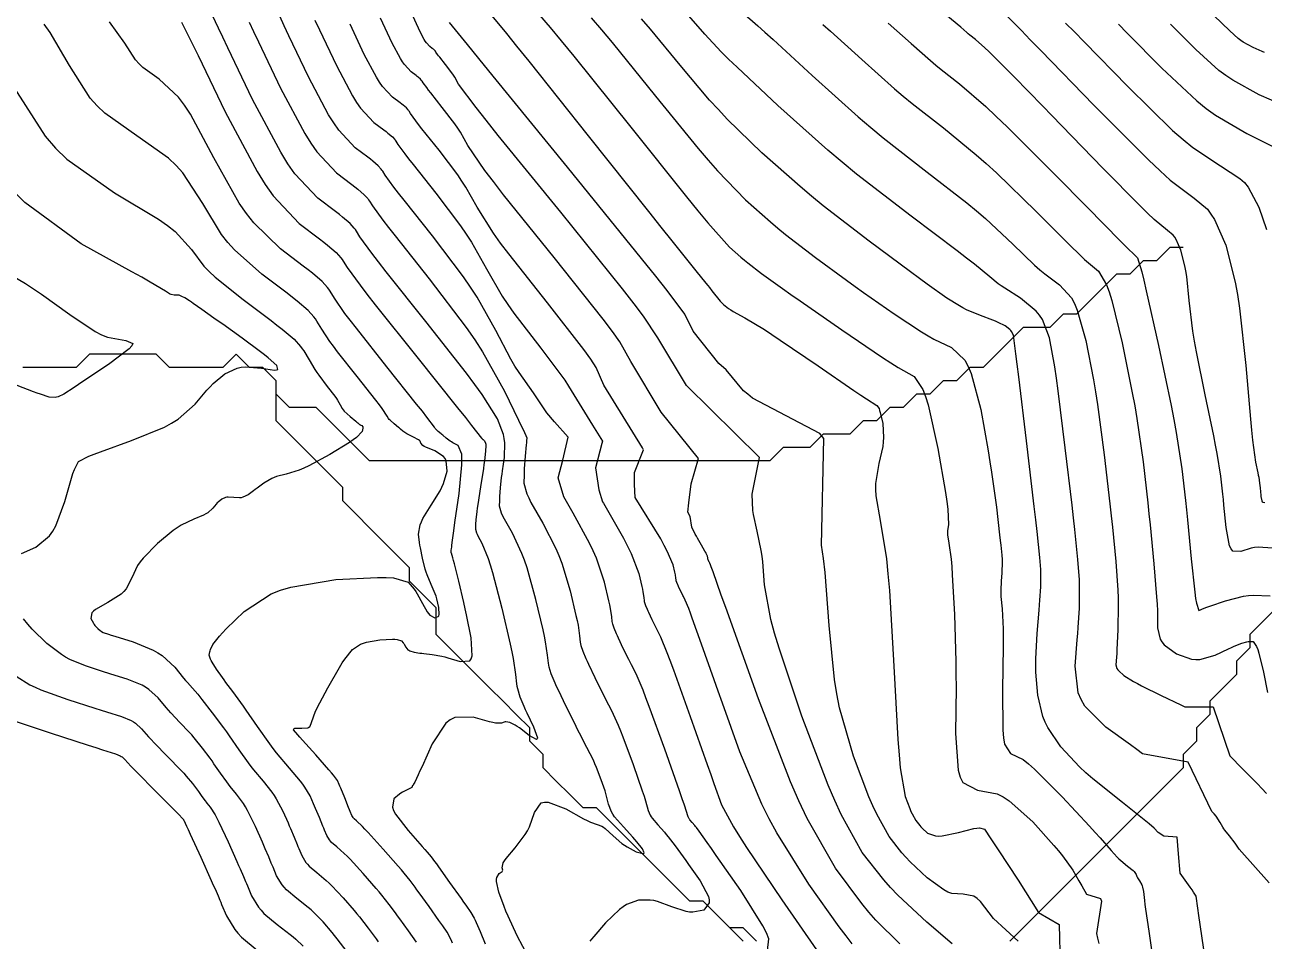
# Model space of a CAD drawing. Header units: metres. Extents: x 837475 to 838479, y 1189012 to 1191015.
# Drawn here: x 837668.2 to 837761.1, y 1190471 to 1190539.7 of the extents above; entities that cross this region are included whole.
import ezdxf

# ---------------------------------------------------------------- set-up
doc = ezdxf.new("R2010")
doc.units = ezdxf.units.M
doc.header["$LTSCALE"] = 0.3
for name, color, linetype in [('COTAS 10', 1, 'Continuous'), ('COTAS INT', 252, 'Continuous'), ('DRENAJE', 5, 'Continuous')]:
    doc.layers.add(name, color=color, linetype=linetype)

msp = doc.modelspace()

# ---------------------------------------------------------------- linework, layer by layer
at = {"layer": 'COTAS 10'}
for points, elevation in [([(837737.716, 1190470.8), (837735.813, 1190472.421), (837733.644, 1190474.454), (837733.107, 1190475.021), (837732.596, 1190475.59), (837730.98, 1190477.66), (837729.41, 1190480.489), (837728.929, 1190481.538), (837728.428, 1190482.701), (837726.45, 1190487.857), (837724.738, 1190492.958), (837724.405, 1190494.087), (837724.132, 1190495.093), (837723.657, 1190497.698), (837723.525, 1190499.412), (837723.469, 1190499.855), (837723.406, 1190500.284), (837723.107, 1190501.721), (837722.833, 1190502.968), (837722.786, 1190503.278), (837722.724, 1190504.505), (837723.268, 1190507.244), (837717.808, 1190512.628), (837715.648, 1190516.195), (837714.575, 1190517.835), (837713.874, 1190518.754), (837712.998, 1190519.876), (837708.376, 1190525.61), (837703.696, 1190531.373), (837702.783, 1190532.514), (837702.036, 1190533.457), (837700.723, 1190535.22), (837700.433, 1190535.733), (837700.332, 1190535.888), (837700.221, 1190536.049), (837699.745, 1190536.679), (837699.308, 1190537.228), (837699.221, 1190537.338), (837699.149, 1190537.431), (837699.016, 1190537.614), (837698.978, 1190537.676), (837698.967, 1190537.692), (837698.955, 1190537.707), (837698.91, 1190537.758), (837698.826, 1190537.83), (837698.79, 1190537.858), (837698.749, 1190537.89), (837698.552, 1190538.037), (837698.3, 1190538.308), (837698.224, 1190538.418), (837698.144, 1190538.544), (837697.834, 1190539.127), (837697.161, 1190540.605)], 1620), ([(837685.012, 1190539.852), (837685.339, 1190539.155), (837685.707, 1190538.378), (837687.368, 1190534.911), (837689.18, 1190531.512), (837689.643, 1190530.778), (837690.089, 1190530.133), (837691.558, 1190528.553), (837692.705, 1190527.699), (837692.947, 1190527.512), (837693.157, 1190527.346), (837693.645, 1190526.928), (837693.908, 1190526.63), (837693.976, 1190526.541), (837694.042, 1190526.448), (837694.262, 1190526.086), (837695.041, 1190525.018), (837695.458, 1190524.479), (837695.963, 1190523.835), (837698.515, 1190520.633), (837701.283, 1190516.976), (837701.923, 1190516.046), (837702.509, 1190515.151), (837704.171, 1190512.216), (837705.22, 1190510.035), (837705.42, 1190509.616), (837705.58, 1190509.277), (837705.831, 1190508.718), (837705.81, 1190508.484), (837705.798, 1190508.349), (837705.784, 1190508.184), (837705.713, 1190507.336), (837705.644, 1190506.39), (837705.632, 1190506.163), (837705.623, 1190505.951), (837705.615, 1190505.313), (837705.837, 1190504.526), (837705.974, 1190504.22), (837706.143, 1190503.875), (837707.023, 1190502.313), (837708.004, 1190500.434), (837708.237, 1190499.89), (837708.452, 1190499.335), (837709.089, 1190497.245), (837709.517, 1190495.415), (837709.601, 1190495.024), (837709.67, 1190494.683), (837709.793, 1190493.868), (837709.843, 1190493.398), (837709.866, 1190493.273), (837709.892, 1190493.152), (837710.02, 1190492.733), (837710.252, 1190492.186), (837710.345, 1190491.983), (837710.449, 1190491.757), (837710.928, 1190490.758), (837711.46, 1190489.682), (837711.597, 1190489.408), (837711.731, 1190489.145), (837712.179, 1190488.282), (837712.683, 1190487.18), (837712.851, 1190486.765), (837713.033, 1190486.303), (837713.793, 1190484.24), (837714.481, 1190482.27), (837714.617, 1190481.866), (837714.73, 1190481.525), (837714.939, 1190480.803), (837715.08, 1190480.443), (837715.15, 1190480.329), (837715.233, 1190480.209), (837715.645, 1190479.724), (837716.147, 1190479.165), (837716.288, 1190478.998), (837716.429, 1190478.826), (837716.943, 1190478.16), (837717.547, 1190477.329), (837717.744, 1190477.052), (837717.954, 1190476.756), (837718.821, 1190475.519), (837719.443, 1190474.353), (837719.498, 1190474.101), (837719.503, 1190473.881), (837719.098, 1190473.34), (837718.285, 1190473.171), (837718.032, 1190473.184), (837717.767, 1190473.222), (837716.71, 1190473.578), (837715.635, 1190473.976), (837715.358, 1190474.04), (837715.09, 1190474.086), (837714.199, 1190474.086), (837713.314, 1190473.745), (837713.05, 1190473.575), (837712.777, 1190473.372), (837711.726, 1190472.367), (837710.85, 1190471.366), (837710.688, 1190471.166), (837710.562, 1190470.999)], 1610), ([(837756.824, 1190468.688), (837756.311, 1190472.251), (837756.213, 1190472.934), (837756.134, 1190473.486), (837756.006, 1190474.385), (837755.821, 1190474.673), (837755.705, 1190474.839), (837755.562, 1190475.043), (837754.812, 1190476.095), (837754.691, 1190477.556), (837754.578, 1190478.798), (837753.582, 1190478.867), (837753.171, 1190479.154), (837752.868, 1190479.459), (837752.489, 1190479.805), (837750.495, 1190481.394), (837748.274, 1190483.161), (837747.751, 1190483.619), (837747.268, 1190484.063), (837745.858, 1190485.555), (837744.894, 1190487.006), (837744.693, 1190487.424), (837744.52, 1190487.849), (837744.132, 1190489.443), (837744.002, 1190491.15), (837743.992, 1190491.646), (837743.994, 1190492.152), (837744.094, 1190494.063), (837744.241, 1190495.802), (837744.272, 1190496.2), (837744.299, 1190496.561), (837744.364, 1190497.56), (837744.377, 1190498.36), (837744.371, 1190498.595), (837744.362, 1190498.837), (837744.298, 1190499.76), (837744.089, 1190501.685), (837743.989, 1190502.558), (837743.87, 1190503.579), (837743.287, 1190508.496), (837742.708, 1190513.284), (837742.592, 1190514.224), (837742.495, 1190514.996), (837742.304, 1190516.392), (837742.17, 1190516.684), (837742.109, 1190516.761), (837742.038, 1190516.836), (837741.696, 1190517.093), (837741.161, 1190517.364), (837740.969, 1190517.448), (837740.757, 1190517.535), (837739.832, 1190517.886), (837738.805, 1190518.313), (837738.53, 1190518.45), (837738.258, 1190518.594), (837737.307, 1190519.183), (837735.853, 1190520.225), (837735.264, 1190520.655), (837734.594, 1190521.147), (837731.5, 1190523.438), (837728.06, 1190526.092), (837727.172, 1190526.814), (837726.312, 1190527.529), (837723.438, 1190530.066), (837720.862, 1190532.592), (837720.19, 1190533.301), (837719.536, 1190534.015), (837717.322, 1190536.628), (837715.093, 1190539.332), (837714.429, 1190540.102)], 1630), ([(837761.744, 1190500.453), (837760.654, 1190500.513), (837760.387, 1190500.492), (837760.134, 1190500.455), (837759.346, 1190500.186), (837758.758, 1190500.234), (837758.631, 1190500.396), (837758.52, 1190500.623), (837758.253, 1190501.984), (837758.091, 1190503.661), (837758.047, 1190504.089), (837758.004, 1190504.5), (837757.852, 1190505.851), (837757.581, 1190507.544), (837757.463, 1190508.17), (837757.326, 1190508.864), (837756.677, 1190511.942), (837756.027, 1190515.167), (837755.889, 1190515.955), (837755.769, 1190516.697), (837755.491, 1190518.996), (837755.299, 1190520.792), (837755.233, 1190521.216), (837755.162, 1190521.609), (837754.861, 1190522.766), (837754.505, 1190523.57), (837754.399, 1190523.741), (837754.29, 1190523.889), (837753.868, 1190524.236), (837752.855, 1190525.076), (837752.372, 1190525.536), (837751.801, 1190526.093), (837749.011, 1190528.925), (837745.946, 1190532.084), (837745.202, 1190532.849), (837744.503, 1190533.565), (837742.359, 1190535.754), (837740.792, 1190537.323), (837740.457, 1190537.649), (837740.165, 1190537.928), (837739.469, 1190538.544), (837739.047, 1190538.874), (837738.928, 1190538.973), (837738.808, 1190539.074), (837738.366, 1190539.469), (837737.234, 1190540.395)], 1640), ([(837761.129, 1190537.58), (837760.962, 1190537.649), (837760.271, 1190537.951), (837759.542, 1190538.35), (837759.351, 1190538.48), (837759.163, 1190538.619), (837758.524, 1190539.194), (837757.325, 1190540.355)], 1650), ([(837667.412, 1190534.925), (837669.726, 1190531.301), (837670.509, 1190530.421), (837671.355, 1190529.596), (837674.925, 1190527.062), (837678.228, 1190525.085), (837678.905, 1190524.611), (837679.479, 1190524.168), (837680.696, 1190522.833), (837681.62, 1190521.569), (837682.01, 1190521.171), (837682.459, 1190520.753), (837684.564, 1190519.069), (837686.66, 1190517.507), (837687.104, 1190517.165), (837687.488, 1190516.863), (837688.38, 1190516.098), (837688.86, 1190515.553), (837688.985, 1190515.389), (837689.105, 1190515.22), (837689.509, 1190514.559), (837689.949, 1190513.829), (837690.093, 1190513.615), (837690.245, 1190513.397), (837690.875, 1190512.568), (837691.442, 1190511.831), (837691.556, 1190511.67), (837691.65, 1190511.528), (837691.832, 1190511.173), (837691.982, 1190510.9), (837692.057, 1190510.811), (837692.145, 1190510.715), (837692.583, 1190510.317), (837693.015, 1190509.959), (837693.101, 1190509.889), (837693.171, 1190509.83), (837693.299, 1190509.723), (837693.344, 1190509.692), (837693.361, 1190509.683), (837693.38, 1190509.673), (837693.467, 1190509.632), (837693.53, 1190509.538), (837693.534, 1190509.494), (837693.533, 1190509.442), (837693.481, 1190509.192), (837693.058, 1190508.745), (837692.823, 1190508.57), (837692.537, 1190508.372), (837691.077, 1190507.472), (837689.484, 1190506.606), (837689.114, 1190506.431), (837688.774, 1190506.283), (837687.803, 1190505.982), (837687.076, 1190505.807), (837686.89, 1190505.739), (837686.711, 1190505.663), (837686.121, 1190505.314), (837685.607, 1190504.937), (837685.476, 1190504.841), (837685.349, 1190504.75), (837684.934, 1190504.454), (837684.536, 1190504.256), (837684.421, 1190504.227), (837684.303, 1190504.209), (837683.863, 1190504.235), (837683.448, 1190504.277), (837683.347, 1190504.269), (837683.252, 1190504.252), (837682.957, 1190504.121), (837682.7, 1190503.903), (837682.628, 1190503.832), (837682.555, 1190503.756), (837682.291, 1190503.441), (837681.908, 1190503.105), (837681.762, 1190503.015), (837681.598, 1190502.927), (837680.858, 1190502.621), (837679.921, 1190502.16), (837679.633, 1190501.974), (837679.332, 1190501.763), (837678.141, 1190500.789), (837677.073, 1190499.701), (837676.849, 1190499.418), (837676.657, 1190499.143), (837676.224, 1190498.213), (837675.808, 1190497.397), (837675.627, 1190497.193), (837675.418, 1190496.999), (837674.421, 1190496.381), (837673.506, 1190495.857), (837673.347, 1190495.724), (837673.229, 1190495.595), (837673.145, 1190495.171), (837673.338, 1190494.817), (837673.394, 1190494.733), (837673.452, 1190494.654), (837673.673, 1190494.419), (837673.874, 1190494.255), (837673.919, 1190494.222), (837673.959, 1190494.193), (837674.068, 1190494.134), (837674.461, 1190494.01), (837674.681, 1190493.94), (837674.95, 1190493.856), (837676.322, 1190493.423), (837677.826, 1190492.81), (837678.178, 1190492.611), (837678.501, 1190492.4), (837679.438, 1190491.534), (837680.1, 1190490.716), (837680.25, 1190490.535), (837680.386, 1190490.375), (837680.76, 1190489.962), (837681.159, 1190489.508), (837681.311, 1190489.321), (837681.482, 1190489.108), (837682.249, 1190488.121), (837683.095, 1190486.989), (837683.315, 1190486.685), (837683.529, 1190486.385), (837684.253, 1190485.337), (837684.946, 1190484.357), (837685.141, 1190484.1), (837685.337, 1190483.85), (837686.057, 1190482.998), (837686.728, 1190482.159), (837686.893, 1190481.917), (837687.049, 1190481.67), (837687.538, 1190480.744), (837687.93, 1190479.865), (837688.024, 1190479.648), (837688.113, 1190479.443), (837688.383, 1190478.798), (837688.611, 1190478.239), (837688.673, 1190478.088), (837688.735, 1190477.94), (837688.957, 1190477.417), (837689.263, 1190476.91), (837689.379, 1190476.772), (837689.508, 1190476.634), (837690.087, 1190476.144), (837690.795, 1190475.56), (837691.006, 1190475.363), (837691.224, 1190475.152), (837692.062, 1190474.262), (837692.887, 1190473.312), (837693.095, 1190473.061), (837693.294, 1190472.817), (837693.943, 1190471.98), (837694.529, 1190471.184), (837694.689, 1190470.964)], 1600)]:
    msp.add_lwpolyline(points, dxfattribs=dict(at, elevation=elevation))
at = {"layer": 'COTAS INT'}
for points, elevation in [([(837705.503, 1190541.874), (837707.585, 1190539.464), (837708.412, 1190538.463), (837709.347, 1190537.317), (837713.629, 1190531.977), (837717.799, 1190526.778), (837718.664, 1190525.721), (837719.403, 1190524.832), (837721.025, 1190523.002), (837721.883, 1190522.246), (837722.139, 1190522.032), (837722.404, 1190521.817), (837723.43, 1190521.025), (837725.009, 1190519.888), (837725.623, 1190519.456), (837726.314, 1190518.971), (837729.445, 1190516.797), (837732.487, 1190514.736), (837733.122, 1190514.323), (837733.665, 1190513.979), (837734.878, 1190513.309), (837735.528, 1190512.346), (837735.718, 1190511.818), (837735.912, 1190511.176), (837736.646, 1190507.915), (837737.23, 1190504.608), (837737.33, 1190503.939), (837737.402, 1190503.375), (837737.438, 1190502.229), (837737.358, 1190501.739), (837737.358, 1190501.59), (837737.366, 1190501.435), (837737.475, 1190500.826), (837737.641, 1190499.613), (837737.686, 1190499.077), (837737.73, 1190498.455), (837737.887, 1190495.483), (837737.992, 1190491.963), (837738.004, 1190490.994), (837738.009, 1190490.029), (837737.967, 1190486.562), (837738.165, 1190483.813), (837738.321, 1190483.299), (837738.522, 1190482.893), (837739.614, 1190482.321), (837741.088, 1190482.034), (837741.53, 1190481.808), (837741.986, 1190481.518), (837743.756, 1190479.943), (837745.35, 1190478.177), (837745.696, 1190477.768), (837746, 1190477.393), (837746.755, 1190476.324), (837747.209, 1190475.534), (837747.433, 1190475.143), (837747.79, 1190474.523), (837748.844, 1190474.196), (837748.901, 1190473.991), (837748.543, 1190471.59), (837748.623, 1190471.223), (837748.715, 1190470.826)], 1626), ([(837705.956, 1190469.813), (837705.107, 1190471.397), (837704.426, 1190472.891), (837704.271, 1190473.258), (837704.13, 1190473.605), (837703.745, 1190474.687), (837703.571, 1190475.477), (837703.564, 1190475.64), (837703.575, 1190475.779), (837703.762, 1190476.076), (837703.981, 1190476.228), (837704.013, 1190476.274), (837704.031, 1190476.322), (837703.992, 1190476.512), (837704.065, 1190476.863), (837704.154, 1190477.014), (837704.274, 1190477.187), (837704.954, 1190478.003), (837705.709, 1190478.998), (837705.875, 1190479.283), (837706.022, 1190479.573), (837706.398, 1190480.654), (837706.914, 1190481.369), (837707.149, 1190481.427), (837707.424, 1190481.424), (837708.751, 1190480.911), (837710.081, 1190480.179), (837710.357, 1190480.039), (837710.594, 1190479.927), (837711.118, 1190479.747), (837711.46, 1190479.616), (837711.582, 1190479.535), (837711.716, 1190479.434), (837712.299, 1190478.907), (837712.967, 1190478.325), (837713.154, 1190478.189), (837713.343, 1190478.065), (837714.036, 1190477.708), (837714.535, 1190477.568), (837714.601, 1190477.58), (837714.637, 1190477.614), (837714.506, 1190477.92), (837714.083, 1190478.446), (837713.934, 1190478.618), (837713.771, 1190478.801), (837713.068, 1190479.561), (837712.413, 1190480.332), (837712.28, 1190480.524), (837712.169, 1190480.705), (837711.944, 1190481.278), (837711.81, 1190481.867), (837711.757, 1190482.058), (837711.696, 1190482.262), (837711.417, 1190483.099), (837711.053, 1190484.028), (837710.939, 1190484.29), (837710.819, 1190484.554), (837710.336, 1190485.522), (837709.783, 1190486.588), (837709.618, 1190486.913), (837709.448, 1190487.251), (837708.791, 1190488.581), (837708.2, 1190489.816), (837708.07, 1190490.094), (837707.956, 1190490.345), (837707.669, 1190491.021), (837707.511, 1190491.538), (837707.478, 1190491.689), (837707.45, 1190491.843), (837707.388, 1190492.424), (837707.236, 1190493.43), (837707.151, 1190493.852), (837707.048, 1190494.335), (837706.519, 1190496.596), (837705.852, 1190498.98), (837705.661, 1190499.54), (837705.467, 1190500.057), (837704.747, 1190501.563), (837704.152, 1190502.619), (837704.037, 1190502.852), (837703.945, 1190503.059), (837703.795, 1190503.591), (837703.8, 1190504.022), (837703.807, 1190504.165), (837703.815, 1190504.318), (837703.861, 1190504.958), (837703.942, 1190505.738), (837703.972, 1190505.98), (837704.006, 1190506.233), (837704.155, 1190507.241), (837704.182, 1190508.341), (837704.138, 1190508.653), (837704.072, 1190508.967), (837703.647, 1190510.128), (837702.475, 1190511.965), (837701.938, 1190512.705), (837701.309, 1190513.547), (837698.269, 1190517.424), (837695.294, 1190521.157), (837694.705, 1190521.907), (837694.219, 1190522.535), (837693.312, 1190523.781), (837693.054, 1190524.202), (837692.978, 1190524.31), (837692.898, 1190524.415), (837692.592, 1190524.762), (837692.023, 1190525.25), (837691.778, 1190525.442), (837691.496, 1190525.66), (837690.159, 1190526.656), (837688.446, 1190528.498), (837687.927, 1190529.249), (837687.387, 1190530.105), (837685.275, 1190534.068), (837683.416, 1190537.933), (837683.036, 1190538.727), (837682.715, 1190539.401), (837682.045, 1190540.838)], 1608), ([(837702.702, 1190540.92), (837704.299, 1190539.014), (837705.067, 1190538.066), (837705.976, 1190536.937), (837710.437, 1190531.345), (837714.949, 1190525.67), (837715.89, 1190524.488), (837716.699, 1190523.476), (837718.506, 1190521.227), (837719.259, 1190520.301), (837719.402, 1190520.122), (837719.517, 1190519.977), (837719.696, 1190519.735), (837720.322, 1190518.946), (837720.371, 1190518.903), (837720.576, 1190518.7), (837720.959, 1190518.401), (837721.121, 1190518.298), (837721.306, 1190518.185), (837722.175, 1190517.701), (837723.643, 1190516.819), (837724.206, 1190516.455), (837724.837, 1190516.039), (837727.681, 1190514.107), (837730.354, 1190512.27), (837730.878, 1190511.915), (837731.307, 1190511.626), (837732.075, 1190511.137), (837732.236, 1190510.898), (837732.283, 1190510.767), (837732.331, 1190510.608), (837732.514, 1190509.798), (837732.582, 1190508.731), (837732.558, 1190508.409), (837732.516, 1190508.076), (837732.21, 1190506.778), (837731.967, 1190505.289), (837731.965, 1190504.836), (837731.992, 1190504.364), (837732.322, 1190502.513), (837732.792, 1190499.642), (837732.906, 1190498.528), (837733.013, 1190497.276), (837733.343, 1190491.601), (837733.645, 1190486.105), (837733.735, 1190484.965), (837733.828, 1190483.991), (837734.187, 1190481.855), (837734.541, 1190480.934), (837734.63, 1190480.726), (837734.716, 1190480.539), (837734.996, 1190480.034), (837735.285, 1190479.664), (837735.376, 1190479.562), (837735.472, 1190479.461), (837735.86, 1190479.098), (837736.471, 1190478.888), (837736.708, 1190478.883), (837736.975, 1190478.901), (837738.182, 1190479.159), (837739.335, 1190479.446), (837739.566, 1190479.481), (837739.76, 1190479.498), (837740.145, 1190479.402), (837740.615, 1190478.682), (837740.862, 1190478.305), (837741.161, 1190477.852), (837742.662, 1190475.575), (837744.189, 1190473.145), (837745.738, 1190472.265), (837745.824, 1190469.215)], 1624), ([(837721.976, 1190540.598), (837723.154, 1190539.585), (837723.68, 1190539.112), (837724.293, 1190538.556), (837727.229, 1190535.85), (837730.682, 1190532.764), (837731.62, 1190531.967), (837732.551, 1190531.195), (837735.85, 1190528.616), (837738.813, 1190526.319), (837739.531, 1190525.725), (837740.206, 1190525.149), (837742.275, 1190523.221), (837743.896, 1190521.654), (837744.287, 1190521.306), (837744.654, 1190520.994), (837745.773, 1190520.18), (837746.658, 1190519.192), (837746.877, 1190518.772), (837747.086, 1190518.289), (837747.747, 1190516.014), (837748.314, 1190513.062), (837748.464, 1190512.153), (837748.61, 1190511.203), (837749.113, 1190507.438), (837749.541, 1190503.762), (837749.64, 1190502.868), (837749.731, 1190502.028), (837749.992, 1190499.441), (837750.141, 1190497.297), (837750.161, 1190496.735), (837750.173, 1190496.188), (837750.143, 1190494.327), (837750.068, 1190492.851), (837750.052, 1190492.545), (837750.037, 1190492.284), (837750, 1190491.714), (837750.075, 1190491.421), (837750.132, 1190491.335), (837750.203, 1190491.247), (837750.589, 1190490.91), (837751.315, 1190490.467), (837751.601, 1190490.311), (837751.923, 1190490.141), (837753.397, 1190489.409), (837754.852, 1190488.702), (837755.164, 1190488.549), (837757.274, 1190488.554), (837758.539, 1190484.901), (837759.491, 1190483.919), (837760.606, 1190482.798), (837760.938, 1190482.439), (837761.28, 1190482.059)], 1634), ([(837741.613, 1190540.523), (837742.914, 1190539.218), (837743.578, 1190538.54), (837744.373, 1190537.724), (837748.341, 1190533.635), (837752.43, 1190529.533), (837753.3, 1190528.709), (837754.058, 1190528.021), (837755.852, 1190526.66), (837756.858, 1190525.831), (837757.119, 1190525.478), (837757.373, 1190525.07), (837758.224, 1190523.149), (837758.943, 1190520.386), (837759.112, 1190519.447), (837759.269, 1190518.433), (837759.73, 1190514.143), (837760.072, 1190510.121), (837760.154, 1190509.276), (837760.231, 1190508.548), (837760.464, 1190506.885), (837760.63, 1190506.095), (837760.665, 1190505.917), (837760.696, 1190505.757), (837760.765, 1190505.322), (837760.804, 1190504.976), (837760.815, 1190504.87), (837760.826, 1190504.761), (837760.868, 1190504.33), (837760.936, 1190503.981), (837760.965, 1190503.923), (837760.997, 1190503.881), (837761.148, 1190503.869)], 1642), ([(837697.561, 1190470.928), (837696.957, 1190471.776), (837696.304, 1190472.685), (837696.143, 1190472.907), (837695.992, 1190473.117), (837695.518, 1190473.763), (837694.964, 1190474.461), (837694.763, 1190474.701), (837694.54, 1190474.963), (837693.562, 1190476.079), (837692.579, 1190477.148), (837692.353, 1190477.379), (837692.148, 1190477.582), (837691.578, 1190478.084), (837691.197, 1190478.407), (837691.112, 1190478.497), (837691.036, 1190478.588), (837690.834, 1190478.921), (837690.662, 1190479.332), (837690.604, 1190479.472), (837690.542, 1190479.624), (837690.28, 1190480.266), (837689.998, 1190480.952), (837689.922, 1190481.13), (837689.848, 1190481.304), (837689.589, 1190481.892), (837689.197, 1190482.551), (837689.04, 1190482.769), (837688.86, 1190483.003), (837688.033, 1190483.976), (837687.078, 1190485.106), (837686.818, 1190485.438), (837686.559, 1190485.779), (837685.64, 1190487.078), (837684.805, 1190488.306), (837684.6, 1190488.601), (837684.405, 1190488.876), (837683.795, 1190489.707), (837683.281, 1190490.392), (837683.146, 1190490.575), (837683.016, 1190490.755), (837682.575, 1190491.38), (837682.237, 1190491.909), (837682.172, 1190492.028), (837682.12, 1190492.136), (837682.032, 1190492.427), (837682.07, 1190492.68), (837682.096, 1190492.764), (837682.13, 1190492.853), (837682.307, 1190493.224), (837682.799, 1190493.854), (837683.031, 1190494.107), (837683.304, 1190494.394), (837684.634, 1190495.712), (837686.662, 1190497.014), (837687.375, 1190497.29), (837688.154, 1190497.529), (837691.513, 1190498.089), (837694.649, 1190498.256), (837695.287, 1190498.247), (837695.826, 1190498.215), (837696.939, 1190497.899), (837697.383, 1190497.369), (837697.5, 1190497.201), (837697.614, 1190497.024), (837698.002, 1190496.308), (837698.369, 1190495.672), (837698.469, 1190495.545), (837698.569, 1190495.44), (837698.926, 1190495.238), (837699.19, 1190495.317), (837699.232, 1190495.388), (837699.259, 1190495.481), (837699.245, 1190495.993), (837699.093, 1190496.655), (837699.034, 1190496.842), (837698.967, 1190497.03), (837698.665, 1190497.72), (837698.35, 1190498.448), (837698.275, 1190498.659), (837698.205, 1190498.875), (837698, 1190499.689), (837697.853, 1190500.48), (837697.822, 1190500.681), (837697.793, 1190500.874), (837697.723, 1190501.508), (837697.841, 1190502.195), (837697.932, 1190502.422), (837698.047, 1190502.665), (837698.674, 1190503.677), (837699.336, 1190504.747), (837699.473, 1190505.027), (837699.59, 1190505.3), (837699.849, 1190506.226), (837699.786, 1190506.992), (837699.7, 1190507.164), (837699.585, 1190507.319), (837698.926, 1190507.735), (837698.25, 1190508.007), (837698.125, 1190508.072), (837698.027, 1190508.132), (837697.896, 1190508.312), (837697.838, 1190508.474), (837697.785, 1190508.522), (837697.717, 1190508.573), (837697.341, 1190508.771), (837696.927, 1190508.966), (837696.836, 1190509.014), (837696.754, 1190509.06), (837696.542, 1190509.205), (837696.352, 1190509.369), (837696.285, 1190509.426), (837696.21, 1190509.488), (837695.887, 1190509.757), (837695.585, 1190510.031), (837695.524, 1190510.097), (837695.473, 1190510.159), (837695.369, 1190510.347), (837694.998, 1190510.898), (837694.779, 1190511.188), (837694.508, 1190511.539), (837693.109, 1190513.303), (837691.65, 1190515.159), (837691.342, 1190515.568), (837691.076, 1190515.932), (837690.46, 1190516.864), (837690.092, 1190517.465), (837689.983, 1190517.62), (837689.87, 1190517.769), (837689.433, 1190518.264), (837688.622, 1190518.96), (837688.273, 1190519.235), (837687.869, 1190519.545), (837685.962, 1190520.966), (837683.91, 1190522.785), (837683.414, 1190523.347), (837682.95, 1190523.934), (837681.539, 1190526.267), (837680.048, 1190528.562), (837679.534, 1190529.126), (837678.976, 1190529.659), (837676.597, 1190531.325), (837674.203, 1190533.024), (837673.636, 1190533.577), (837673.111, 1190534.167), (837671.56, 1190536.597), (837670.112, 1190539.083), (837669.652, 1190539.708)], 1602), ([(837700.261, 1190470.858), (837700.15, 1190471.11), (837699.86, 1190471.675), (837699.528, 1190472.148), (837699.39, 1190472.342), (837699.233, 1190472.564), (837698.5, 1190473.592), (837697.76, 1190474.625), (837697.598, 1190474.85), (837697.455, 1190475.049), (837697.093, 1190475.547), (837696.635, 1190476.105), (837696.431, 1190476.342), (837696.194, 1190476.614), (837695.061, 1190477.896), (837693.934, 1190479.143), (837693.701, 1190479.395), (837693.502, 1190479.605), (837693.068, 1190480.025), (837692.886, 1190480.179), (837692.845, 1190480.223), (837692.809, 1190480.266), (837692.712, 1190480.426), (837692.588, 1190480.725), (837692.535, 1190480.856), (837692.473, 1190481.008), (837692.178, 1190481.735), (837691.883, 1190482.46), (837691.82, 1190482.613), (837691.766, 1190482.744), (837691.64, 1190483.041), (837691.346, 1190483.431), (837691.186, 1190483.621), (837690.993, 1190483.846), (837690.01, 1190484.954), (837689.023, 1190486.058), (837688.826, 1190486.281), (837688.663, 1190486.468), (837688.353, 1190486.841), (837688.39, 1190486.944), (837688.446, 1190486.961), (837688.522, 1190486.972), (837688.961, 1190486.967), (837689.416, 1190486.995), (837689.502, 1190487.027), (837689.57, 1190487.068), (837689.673, 1190487.304), (837689.857, 1190487.899), (837689.976, 1190488.167), (837690.124, 1190488.48), (837690.908, 1190489.983), (837691.787, 1190491.517), (837691.996, 1190491.849), (837692.19, 1190492.141), (837692.765, 1190492.862), (837693.369, 1190493.25), (837693.582, 1190493.332), (837693.814, 1190493.403), (837694.816, 1190493.57), (837695.751, 1190493.62), (837695.942, 1190493.618), (837696.102, 1190493.608), (837696.434, 1190493.514), (837696.567, 1190493.356), (837696.602, 1190493.306), (837696.636, 1190493.253), (837696.751, 1190493.039), (837696.915, 1190492.84), (837696.979, 1190492.796), (837697.051, 1190492.758), (837697.379, 1190492.659), (837697.818, 1190492.592), (837697.959, 1190492.573), (837698.11, 1190492.554), (837698.725, 1190492.484), (837699.458, 1190492.358), (837699.683, 1190492.304), (837699.916, 1190492.242), (837700.836, 1190491.945), (837701.557, 1190492.005), (837701.666, 1190492.167), (837701.734, 1190492.392), (837701.652, 1190493.73), (837701.302, 1190495.446), (837701.202, 1190495.91), (837701.101, 1190496.368), (837700.724, 1190497.982), (837700.408, 1190499.263), (837700.345, 1190499.511), (837700.293, 1190499.714), (837700.194, 1190500.064), (837700.169, 1190500.107), (837700.161, 1190500.125), (837700.155, 1190500.146), (837700.155, 1190500.17), (837700.156, 1190500.176), (837700.157, 1190500.202), (837700.163, 1190500.249), (837700.166, 1190500.269), (837700.169, 1190500.291), (837700.185, 1190500.396), (837700.205, 1190500.543), (837700.211, 1190500.592), (837700.216, 1190500.645), (837700.237, 1190500.867), (837700.328, 1190501.581), (837700.378, 1190501.944), (837700.439, 1190502.378), (837700.749, 1190504.543), (837700.969, 1190506.697), (837700.973, 1190507.124), (837700.953, 1190507.478), (837700.677, 1190508.147), (837700.276, 1190508.346), (837700.176, 1190508.404), (837700.082, 1190508.463), (837699.785, 1190508.687), (837699.534, 1190508.907), (837699.469, 1190508.963), (837699.405, 1190509.017), (837699.192, 1190509.196), (837699.026, 1190509.348), (837698.992, 1190509.384), (837698.964, 1190509.418), (837698.907, 1190509.522), (837698.347, 1190510.268), (837698.002, 1190510.707), (837697.574, 1190511.247), (837695.343, 1190514.037), (837693.055, 1190516.922), (837692.592, 1190517.521), (837692.202, 1190518.035), (837691.41, 1190519.17), (837691.08, 1190519.711), (837690.981, 1190519.85), (837690.879, 1190519.984), (837690.486, 1190520.43), (837689.756, 1190521.056), (837689.441, 1190521.304), (837689.078, 1190521.584), (837687.361, 1190522.863), (837685.36, 1190524.817), (837684.818, 1190525.523), (837684.28, 1190526.3), (837682.382, 1190529.701), (837680.616, 1190532.956), (837680.163, 1190533.641), (837679.725, 1190534.232), (837678.269, 1190535.588), (837677.052, 1190536.452), (837676.763, 1190536.734), (837676.496, 1190537.033), (837675.707, 1190538.269), (837674.557, 1190539.873)], 1604), ([(837679.941, 1190539.851), (837680.473, 1190538.806), (837680.792, 1190538.156), (837681.185, 1190537.349), (837683.225, 1190533.134), (837685.611, 1190528.665), (837686.221, 1190527.699), (837686.811, 1190526.849), (837688.76, 1190524.759), (837690.287, 1190523.622), (837690.61, 1190523.373), (837690.89, 1190523.153), (837691.539, 1190522.596), (837691.889, 1190522.2), (837691.979, 1190522.08), (837692.067, 1190521.956), (837692.361, 1190521.475), (837693.329, 1190520.138), (837693.841, 1190519.475), (837694.46, 1190518.684), (837697.576, 1190514.771), (837700.64, 1190510.955), (837701.225, 1190510.225), (837701.695, 1190509.637), (837702.444, 1190508.696), (837702.455, 1190508.677), (837702.46, 1190508.671), (837702.466, 1190508.664), (837702.496, 1190508.636), (837702.546, 1190508.594), (837702.563, 1190508.579), (837702.583, 1190508.562), (837702.67, 1190508.486), (837702.741, 1190508.314), (837702.751, 1190508.236), (837702.756, 1190508.146), (837702.74, 1190507.711), (837702.656, 1190506.987), (837702.618, 1190506.714), (837702.575, 1190506.41), (837702.366, 1190505.049), (837702.16, 1190503.718), (837702.118, 1190503.432), (837702.082, 1190503.183), (837702.009, 1190502.58), (837701.985, 1190502.247), (837701.981, 1190502.167), (837701.978, 1190502.093), (837701.975, 1190501.869), (837702.053, 1190501.592), (837702.101, 1190501.484), (837702.16, 1190501.363), (837702.47, 1190500.814), (837702.93, 1190499.68), (837703.085, 1190499.19), (837703.251, 1190498.625), (837703.949, 1190495.948), (837704.578, 1190493.255), (837704.701, 1190492.679), (837704.803, 1190492.178), (837704.984, 1190490.98), (837705.057, 1190490.287), (837705.091, 1190490.104), (837705.13, 1190489.925), (837705.318, 1190489.309), (837705.611, 1190488.604), (837705.716, 1190488.369), (837705.831, 1190488.117), (837706.334, 1190487.06), (837706.631, 1190486.25), (837706.616, 1190486.154), (837706.56, 1190486.112), (837706.006, 1190486.422), (837705.279, 1190486.978), (837705.114, 1190487.091), (837704.965, 1190487.187), (837704.554, 1190487.384), (837704.27, 1190487.428), (837704.2, 1190487.427), (837704.135, 1190487.419), (837703.929, 1190487.343), (837703.494, 1190487.342), (837703.282, 1190487.382), (837703.032, 1190487.44), (837701.802, 1190487.793), (837700.427, 1190487.768), (837700.086, 1190487.587), (837699.761, 1190487.331), (837698.733, 1190485.778), (837697.976, 1190484.097), (837697.823, 1190483.759), (837697.694, 1190483.478), (837697.431, 1190482.924), (837697.347, 1190482.768), (837697.331, 1190482.737), (837697.319, 1190482.711), (837697.299, 1190482.662), (837697.293, 1190482.651), (837697.289, 1190482.649), (837697.284, 1190482.648), (837697.259, 1190482.646), (837697.238, 1190482.638), (837697.236, 1190482.631), (837697.235, 1190482.624), (837697.248, 1190482.581), (837697.203, 1190482.513), (837697.165, 1190482.489), (837697.118, 1190482.463), (837696.856, 1190482.352), (837696.503, 1190482.17), (837696.397, 1190482.099), (837696.288, 1190482.02), (837695.864, 1190481.661), (837695.758, 1190481.044), (837695.849, 1190480.802), (837695.991, 1190480.529), (837696.94, 1190479.287), (837697.988, 1190478.108), (837698.194, 1190477.875), (837698.363, 1190477.684), (837698.667, 1190477.33), (837698.918, 1190476.982), (837699.053, 1190476.793), (837699.216, 1190476.565), (837700.044, 1190475.407), (837700.905, 1190474.199), (837701.09, 1190473.939), (837701.251, 1190473.711), (837701.642, 1190473.154), (837701.893, 1190472.724), (837701.966, 1190472.576), (837702.041, 1190472.415), (837702.328, 1190471.727), (837702.707, 1190470.814)], 1606), ([(837723.878, 1190470.316), (837723.97, 1190471.187), (837723.796, 1190471.629), (837723.535, 1190472.158), (837721.87, 1190474.793), (837720.035, 1190477.425), (837719.667, 1190477.952), (837719.359, 1190478.392), (837718.752, 1190479.249), (837718.542, 1190479.521), (837718.484, 1190479.591), (837718.427, 1190479.659), (837718.222, 1190479.887), (837718.054, 1190480.085), (837718.02, 1190480.134), (837717.991, 1190480.181), (837717.934, 1190480.328), (837717.649, 1190481.182), (837717.478, 1190481.675), (837717.267, 1190482.278), (837716.169, 1190485.381), (837715.012, 1190488.578), (837714.764, 1190489.24), (837714.546, 1190489.805), (837714.021, 1190491.043), (837713.679, 1190491.702), (837713.577, 1190491.903), (837713.472, 1190492.112), (837713.065, 1190492.935), (837712.699, 1190493.699), (837712.619, 1190493.871), (837712.549, 1190494.026), (837712.371, 1190494.445), (837712.273, 1190494.765), (837712.253, 1190494.858), (837712.236, 1190494.953), (837712.197, 1190495.313), (837712.103, 1190495.935), (837712.051, 1190496.196), (837711.987, 1190496.495), (837711.659, 1190497.894), (837711.053, 1190499.69), (837710.813, 1190500.239), (837710.541, 1190500.811), (837709.3, 1190503.063), (837708.607, 1190504.292), (837708.19, 1190505.724), (837708.533, 1190507.04), (837708.933, 1190508.756), (837707.904, 1190509.9), (837707.332, 1190510.586), (837706.342, 1190512.086), (837705.253, 1190513.598), (837704.944, 1190514.094), (837704.634, 1190514.618), (837703.516, 1190516.746), (837702.107, 1190519.241), (837701.614, 1190519.996), (837701.076, 1190520.78), (837698.761, 1190523.842), (837696.632, 1190526.514), (837696.211, 1190527.051), (837695.862, 1190527.5), (837695.213, 1190528.392), (837695.029, 1190528.693), (837694.974, 1190528.771), (837694.917, 1190528.846), (837694.698, 1190529.094), (837694.291, 1190529.443), (837694.116, 1190529.581), (837693.913, 1190529.737), (837692.957, 1190530.45), (837691.731, 1190531.768), (837691.359, 1190532.306), (837690.973, 1190532.918), (837689.461, 1190535.755), (837687.997, 1190538.823), (837687.642, 1190539.583), (837687.308, 1190540.303)], 1612), ([(837689.945, 1190540.011), (837690.288, 1190539.269), (837691.554, 1190536.598), (837692.766, 1190534.325), (837693.075, 1190533.834), (837693.373, 1190533.403), (837694.356, 1190532.346), (837695.122, 1190531.775), (837695.284, 1190531.65), (837695.425, 1190531.54), (837695.751, 1190531.26), (837695.927, 1190531.061), (837695.972, 1190531.001), (837696.016, 1190530.939), (837696.164, 1190530.697), (837696.684, 1190529.983), (837696.963, 1190529.623), (837697.301, 1190529.192), (837699.007, 1190527.051), (837700.862, 1190524.597), (837701.293, 1190523.969), (837701.688, 1190523.364), (837702.817, 1190521.364), (837703.984, 1190519.328), (837704.403, 1190518.699), (837704.864, 1190518.042), (837706.874, 1190515.435), (837708.676, 1190513.039), (837708.969, 1190512.574), (837710.764, 1190509.671), (837711.507, 1190508.47), (837711.45, 1190508.298), (837710.993, 1190506.468), (837711.221, 1190504.809), (837711.509, 1190503.928), (837711.576, 1190503.813), (837713.078, 1190501.188), (837713.389, 1190500.589), (837713.654, 1190500.045), (837714.23, 1190498.543), (837714.456, 1190497.575), (837714.5, 1190497.368), (837714.537, 1190497.188), (837714.602, 1190496.757), (837714.628, 1190496.508), (837714.64, 1190496.443), (837714.654, 1190496.378), (837714.722, 1190496.157), (837714.845, 1190495.867), (837714.894, 1190495.76), (837714.949, 1190495.641), (837715.202, 1190495.112), (837715.483, 1190494.543), (837715.556, 1190494.398), (837715.627, 1190494.259), (837715.864, 1190493.803), (837716.338, 1190492.634), (837716.559, 1190492.046), (837716.817, 1190491.343), (837718.074, 1190487.847), (837719.353, 1190484.249), (837719.626, 1190483.482), (837719.863, 1190482.814), (837720.428, 1190481.228), (837721.326, 1190479.564), (837721.774, 1190478.847), (837722.308, 1190478.018), (837724.956, 1190474.099), (837727.554, 1190470.349)], 1614), ([(837730.227, 1190470.817), (837729.764, 1190471.405), (837729.249, 1190472.084), (837726.964, 1190475.286), (837724.58, 1190479.11), (837724.003, 1190480.182), (837723.462, 1190481.258), (837721.809, 1190485.19), (837720.506, 1190488.841), (837720.185, 1190489.74), (837719.882, 1190490.591), (837718.932, 1190493.26), (837718.235, 1190495.199), (837718.091, 1190495.589), (837717.969, 1190495.915), (837717.706, 1190496.563), (837717.575, 1190496.816), (837717.536, 1190496.894), (837717.495, 1190496.974), (837717.339, 1190497.289), (837717.199, 1190497.583), (837717.168, 1190497.649), (837717.141, 1190497.708), (837717.073, 1190497.869), (837717.036, 1190497.991), (837717.028, 1190498.027), (837717.021, 1190498.064), (837717.006, 1190498.202), (837716.97, 1190498.441), (837716.95, 1190498.541), (837716.926, 1190498.655), (837716.8, 1190499.192), (837716.361, 1190500.224), (837716.138, 1190500.651), (837715.872, 1190501.139), (837713.967, 1190504.237), (837713.91, 1190505.21), (837713.91, 1190506.125), (837714.58, 1190507.813), (837714.509, 1190507.96), (837711.6, 1190512.655), (837711.033, 1190513.98), (837710.629, 1190514.595), (837710.117, 1190515.318), (837707.375, 1190518.826), (837704.475, 1190522.485), (837703.863, 1190523.304), (837703.335, 1190524.037), (837702.119, 1190525.983), (837701.27, 1190527.487), (837700.973, 1190527.942), (837700.649, 1190528.414), (837699.253, 1190530.26), (837697.97, 1190531.871), (837697.716, 1190532.194), (837697.506, 1190532.465), (837697.115, 1190533.003), (837697.004, 1190533.185), (837696.97, 1190533.231), (837696.936, 1190533.276), (837696.804, 1190533.426), (837696.559, 1190533.636), (837696.453, 1190533.72), (837696.331, 1190533.814), (837695.754, 1190534.243), (837695.016, 1190535.038), (837694.791, 1190535.362), (837694.559, 1190535.731), (837693.647, 1190537.441), (837692.579, 1190539.714)], 1616), ([(837733.787, 1190470.809), (837731.989, 1190472.59), (837731.471, 1190473.182), (837730.945, 1190473.818), (837728.972, 1190476.473), (837726.851, 1190480.203), (837726.231, 1190481.517), (837725.597, 1190482.952), (837723.191, 1190489.152), (837720.745, 1190495.997), (837720.411, 1190496.932), (837719.79, 1190498.674), (837719.653, 1190499.055), (837719.624, 1190499.132), (837719.6, 1190499.196), (837719.549, 1190499.324), (837719.523, 1190499.374), (837719.507, 1190499.404), (837719.476, 1190499.467), (837719.449, 1190499.524), (837719.443, 1190499.537), (837719.437, 1190499.549), (837719.424, 1190499.581), (837719.417, 1190499.605), (837719.415, 1190499.612), (837719.414, 1190499.619), (837719.411, 1190499.646), (837719.404, 1190499.693), (837719.4, 1190499.713), (837719.395, 1190499.735), (837719.37, 1190499.841), (837719.284, 1190500.044), (837719.24, 1190500.128), (837719.188, 1190500.224), (837718.927, 1190500.671), (837718.621, 1190501.198), (837718.541, 1190501.343), (837718.462, 1190501.49), (837718.191, 1190502.018), (837718.085, 1190502.814), (837717.914, 1190503.14), (837717.971, 1190503.837), (837718.142, 1190505.267), (837718.714, 1190507.154), (837715.912, 1190510.643), (837713.624, 1190514.425), (837712.804, 1190515.907), (837712.251, 1190516.675), (837711.558, 1190517.597), (837707.875, 1190522.218), (837704.085, 1190526.929), (837703.323, 1190527.909), (837702.685, 1190528.747), (837701.421, 1190530.601), (837700.852, 1190531.61), (837700.652, 1190531.915), (837700.435, 1190532.232), (837699.499, 1190533.469), (837698.639, 1190534.549), (837698.468, 1190534.766), (837698.328, 1190534.948), (837698.065, 1190535.308), (837697.991, 1190535.43), (837697.969, 1190535.461), (837697.946, 1190535.492), (837697.857, 1190535.592), (837697.693, 1190535.733), (837697.622, 1190535.789), (837697.54, 1190535.852), (837697.153, 1190536.14), (837696.658, 1190536.673), (837696.508, 1190536.89), (837696.352, 1190537.138), (837695.74, 1190538.284), (837694.87, 1190540.159)], 1618), ([(837742.658, 1190470.997), (837740.808, 1190472.699), (837739.836, 1190473.975), (837739.586, 1190474.199), (837739.345, 1190474.368), (837738.548, 1190474.515), (837737.682, 1190474.574), (837737.397, 1190474.688), (837737.094, 1190474.844), (837735.836, 1190475.759), (837734.558, 1190476.958), (837734.242, 1190477.292), (837733.941, 1190477.627), (837732.988, 1190478.847), (837732.063, 1190480.514), (837731.78, 1190481.132), (837731.484, 1190481.817), (837730.318, 1190484.856), (837729.283, 1190488.475), (837729.07, 1190489.526), (837728.889, 1190490.599), (837728.5, 1190494.65), (837728.194, 1190498.633), (837728.065, 1190499.663), (837727.916, 1190500.661), (837728.092, 1190508.661), (837727.789, 1190509.037), (837722.761, 1190511.676), (837722.412, 1190511.979), (837722.083, 1190512.244), (837720.785, 1190513.795), (837720.22, 1190514.279), (837718.314, 1190516.706), (837717.672, 1190517.965), (837716.346, 1190519.762), (837715.497, 1190520.834), (837714.439, 1190522.155), (837708.877, 1190529.001), (837703.306, 1190535.817), (837702.243, 1190537.119), (837701.387, 1190538.167), (837700.024, 1190539.838)], 1622), ([(837710.665, 1190540.173), (837711.42, 1190539.283), (837712.22, 1190538.324), (837715.476, 1190534.302), (837718.667, 1190530.396), (837719.427, 1190529.511), (837720.132, 1190528.712), (837722.232, 1190526.534), (837724.097, 1190524.888), (837724.656, 1190524.423), (837725.232, 1190523.955), (837727.465, 1190522.232), (837729.802, 1190520.518), (837730.444, 1190520.055), (837731.084, 1190519.598), (837733.376, 1190517.99), (837735.423, 1190516.647), (837735.907, 1190516.357), (837736.356, 1190516.103), (837737.681, 1190515.48), (837738.68, 1190514.53), (837738.924, 1190514.069), (837739.154, 1190513.522), (837739.865, 1190510.831), (837740.42, 1190507.731), (837740.552, 1190506.925), (837740.674, 1190506.142), (837741.034, 1190503.507), (837741.279, 1190501.445), (837741.328, 1190501.023), (837741.369, 1190500.667), (837741.452, 1190499.919), (837741.473, 1190499.607), (837741.476, 1190499.526), (837741.478, 1190499.446), (837741.474, 1190499.176), (837741.452, 1190498.838), (837741.443, 1190498.716), (837741.432, 1190498.582), (837741.383, 1190497.995), (837741.359, 1190497.269), (837741.364, 1190497.048), (837741.376, 1190496.818), (837741.46, 1190495.914), (837741.537, 1190494.398), (837741.543, 1190493.783), (837741.542, 1190493.082), (837741.486, 1190489.845), (837741.52, 1190486.806), (837741.577, 1190486.231), (837741.654, 1190485.771), (837742.103, 1190485.072), (837743.049, 1190484.605), (837743.44, 1190484.291), (837743.887, 1190483.898), (837745.966, 1190481.811), (837748.016, 1190479.61), (837748.444, 1190479.144), (837748.813, 1190478.74), (837749.642, 1190477.801), (837750.094, 1190477.296), (837750.225, 1190477.166), (837750.359, 1190477.041), (837750.863, 1190476.624), (837751.28, 1190476.291), (837751.36, 1190476.219), (837751.423, 1190476.155), (837751.522, 1190475.994), (837751.557, 1190475.857), (837751.581, 1190475.808), (837751.611, 1190475.753), (837751.767, 1190475.514), (837751.93, 1190475.227), (837751.963, 1190475.142), (837751.992, 1190475.055), (837752.053, 1190474.72), (837752.132, 1190474.054), (837752.171, 1190473.758), (837752.218, 1190473.413), (837752.451, 1190471.766), (837752.702, 1190470.006)], 1628), ([(837761.473, 1190475.384), (837759.229, 1190477.888), (837759.082, 1190478.123), (837758.942, 1190478.335), (837758.498, 1190478.908), (837758.153, 1190479.318), (837758.074, 1190479.427), (837758.004, 1190479.535), (837757.813, 1190479.907), (837757.506, 1190480.377), (837757.363, 1190480.546), (837757.195, 1190480.731), (837755.411, 1190484.421), (837751.998, 1190485.034), (837751.552, 1190485.362), (837751.085, 1190485.703), (837749.231, 1190487.049), (837747.67, 1190488.622), (837747.389, 1190489.106), (837747.172, 1190489.61), (837746.934, 1190491.606), (837747.097, 1190493.568), (837747.134, 1190494.052), (837747.166, 1190494.509), (837747.254, 1190495.944), (837747.275, 1190497.274), (837747.266, 1190497.665), (837747.252, 1190498.067), (837747.145, 1190499.601), (837746.91, 1190501.856), (837746.814, 1190502.713), (837746.705, 1190503.671), (837746.2, 1190507.967), (837745.659, 1190512.243), (837745.528, 1190513.188), (837745.405, 1190514.029), (837745.025, 1190516.203), (837744.492, 1190517.568), (837744.272, 1190517.899), (837744.02, 1190518.211), (837742.849, 1190519.166), (837741.657, 1190519.914), (837741.393, 1190520.094), (837741.158, 1190520.262), (837740.545, 1190520.772), (837739.381, 1190521.731), (837738.797, 1190522.182), (837738.101, 1190522.714), (837734.644, 1190525.307), (837730.559, 1190528.475), (837729.466, 1190529.37), (837728.39, 1190530.273), (837724.644, 1190533.598), (837721.592, 1190536.472), (837720.953, 1190537.091), (837720.404, 1190537.634), (837719.169, 1190538.953), (837717.966, 1190540.339)], 1632), ([(837728.012, 1190539.685), (837728.606, 1190539.169), (837730.941, 1190537.057), (837733.39, 1190534.867), (837734.056, 1190534.302), (837734.717, 1190533.755), (837737.057, 1190531.925), (837739.525, 1190529.924), (837740.266, 1190529.267), (837741.031, 1190528.567), (837744.005, 1190525.67), (837746.633, 1190523.046), (837747.181, 1190522.518), (837747.651, 1190522.075), (837748.697, 1190521.193), (837749.296, 1190520.174), (837749.483, 1190519.646), (837749.68, 1190519.01), (837750.468, 1190515.825), (837751.224, 1190512.095), (837751.4, 1190511.117), (837751.561, 1190510.162), (837752.026, 1190506.909), (837752.376, 1190503.854), (837752.466, 1190503.023), (837752.552, 1190502.2), (837752.838, 1190499.282), (837753.043, 1190496.797), (837753.078, 1190496.246), (837753.104, 1190495.755), (837753.121, 1190494.475), (837753.309, 1190493.634), (837753.443, 1190493.42), (837753.613, 1190493.212), (837754.524, 1190492.529), (837755.666, 1190492.129), (837755.981, 1190492.1), (837756.297, 1190492.107), (837757.434, 1190492.428), (837758.43, 1190492.902), (837758.657, 1190493.005), (837758.861, 1190493.095), (837759.421, 1190493.319), (837759.806, 1190493.427), (837759.901, 1190493.445), (837759.99, 1190493.457), (837760.271, 1190493.456), (837760.541, 1190493.082), (837760.625, 1190492.86), (837760.712, 1190492.586), (837761.059, 1190491.166), (837761.369, 1190489.626)], 1636), ([(837732.92, 1190539.782), (837734.654, 1190538.263), (837736.099, 1190536.971), (837736.492, 1190536.637), (837736.882, 1190536.314), (837738.263, 1190535.235), (837740.236, 1190533.528), (837741, 1190532.81), (837741.857, 1190531.985), (837745.736, 1190528.12), (837749.371, 1190524.438), (837750.075, 1190523.73), (837750.647, 1190523.156), (837751.621, 1190522.206), (837751.933, 1190521.156), (837752.088, 1190520.519), (837752.273, 1190519.731), (837753.189, 1190515.636), (837754.133, 1190511.129), (837754.336, 1190510.081), (837754.513, 1190509.122), (837754.939, 1190506.38), (837755.204, 1190504.024), (837755.28, 1190503.307), (837755.356, 1190502.562), (837755.637, 1190499.637), (837755.9, 1190497.154), (837755.964, 1190496.688), (837756.024, 1190496.318), (837756.211, 1190495.78), (837756.614, 1190495.944), (837756.812, 1190496.017), (837757.046, 1190496.101), (837758.199, 1190496.502), (837759.562, 1190496.851), (837759.928, 1190496.902), (837760.289, 1190496.932), (837761.553, 1190496.879)], 1638), ([(837746.225, 1190539.777), (837746.88, 1190539.121), (837747.611, 1190538.382), (837750.887, 1190535.025), (837754.248, 1190531.744), (837755.033, 1190531.052), (837755.755, 1190530.456), (837757.836, 1190529.085), (837759.294, 1190528.152), (837759.623, 1190527.831), (837759.919, 1190527.482), (837760.717, 1190525.997), (837761.288, 1190524.318)], 1644), ([(837750.182, 1190539.702), (837750.849, 1190539.04), (837753.433, 1190536.415), (837756.066, 1190533.954), (837756.765, 1190533.396), (837757.451, 1190532.891), (837759.82, 1190531.51), (837761.698, 1190530.561)], 1646), ([(837762.571, 1190533.611), (837760.738, 1190534.417), (837758.753, 1190535.504), (837758.231, 1190535.86), (837757.721, 1190536.239), (837755.978, 1190537.804), (837754.087, 1190539.697)], 1648), ([(837667.946, 1190500.048), (837669.032, 1190500.534), (837670.058, 1190501.381), (837670.301, 1190501.725), (837670.526, 1190502.118), (837671.194, 1190503.933), (837671.69, 1190505.689), (837671.807, 1190506.045), (837671.916, 1190506.343), (837672.235, 1190506.949), (837673.003, 1190507.33), (837673.395, 1190507.488), (837673.863, 1190507.668), (837676.202, 1190508.507), (837678.662, 1190509.524), (837679.208, 1190509.818), (837679.696, 1190510.116), (837680.967, 1190511.234), (837681.847, 1190512.281), (837682.088, 1190512.534), (837682.328, 1190512.772), (837683.184, 1190513.497), (837684.123, 1190513.941), (837684.414, 1190514.002), (837684.72, 1190514.035), (837685.938, 1190513.929), (837686.91, 1190513.788), (837687.06, 1190513.798), (837687.158, 1190513.83), (837687.082, 1190514.127), (837686.433, 1190514.707), (837686.17, 1190514.919), (837685.87, 1190515.152), (837684.484, 1190516.175), (837683.035, 1190517.216), (837682.695, 1190517.46), (837682.382, 1190517.685), (837681.474, 1190518.336), (837680.832, 1190518.787), (837680.687, 1190518.885), (837680.557, 1190518.972), (837680.203, 1190519.19), (837679.976, 1190519.309), (837679.926, 1190519.333), (837679.881, 1190519.354), (837679.765, 1190519.398), (837679.659, 1190519.411), (837679.622, 1190519.413), (837679.58, 1190519.413), (837679.401, 1190519.406), (837679.176, 1190519.442), (837679.107, 1190519.47), (837679.034, 1190519.505), (837678.745, 1190519.695), (837677.587, 1190520.386), (837676.967, 1190520.737), (837676.218, 1190521.157), (837672.427, 1190523.253), (837668.2, 1190526.336), (837667.175, 1190527.379)], 1598), ([(837666.038, 1190521.58), (837668.257, 1190520.271), (837668.86, 1190519.882), (837669.457, 1190519.483), (837671.572, 1190517.949), (837673.481, 1190516.673), (837673.949, 1190516.437), (837674.391, 1190516.25), (837675.768, 1190516), (837676.304, 1190515.774), (837676.215, 1190515.604), (837676.025, 1190515.387), (837674.481, 1190514.215), (837672.62, 1190512.974), (837672.229, 1190512.713), (837671.893, 1190512.488), (837671.127, 1190511.977), (837670.705, 1190511.777), (837670.585, 1190511.748), (837670.463, 1190511.732), (837670.014, 1190511.77), (837669.37, 1190511.973), (837669.126, 1190512.061), (837668.855, 1190512.163), (837667.636, 1190512.642)], 1596), ([(837692.368, 1190470.197), (837691.624, 1190471.173), (837691.427, 1190471.421), (837691.233, 1190471.66), (837690.563, 1190472.446), (837689.868, 1190473.156), (837689.659, 1190473.347), (837689.442, 1190473.537), (837688.596, 1190474.203), (837687.819, 1190474.862), (837687.645, 1190475.046), (837687.49, 1190475.232), (837687.079, 1190475.912), (837686.809, 1190476.547), (837686.743, 1190476.705), (837686.68, 1190476.854), (837686.485, 1190477.329), (837686.228, 1190477.934), (837686.126, 1190478.166), (837686.011, 1190478.426), (837685.487, 1190479.596), (837684.9, 1190480.79), (837684.746, 1190481.065), (837684.595, 1190481.316), (837684.081, 1190482.02), (837683.596, 1190482.594), (837683.463, 1190482.762), (837683.332, 1190482.935), (837682.865, 1190483.596), (837682.378, 1190484.302), (837682.234, 1190484.504), (837682.085, 1190484.709), (837681.515, 1190485.472), (837680.894, 1190486.242), (837680.713, 1190486.452), (837680.529, 1190486.66), (837679.83, 1190487.398), (837679.14, 1190488.121), (837678.96, 1190488.319), (837678.785, 1190488.517), (837678.193, 1190489.225), (837677.498, 1190489.868), (837677.258, 1190490.025), (837676.997, 1190490.172), (837675.882, 1190490.627), (837674.64, 1190491.02), (837673.96, 1190491.236), (837672.746, 1190491.626), (837671.568, 1190492.118), (837671.251, 1190492.291), (837670.938, 1190492.48), (837669.842, 1190493.293), (837668.742, 1190494.389), (837668.428, 1190494.755), (837668.109, 1190495.148)], 1598), ([(837667.548, 1190490.849), (837668.572, 1190490.216), (837668.968, 1190490.03), (837669.412, 1190489.84), (837671.425, 1190489.117), (837673.459, 1190488.463), (837673.918, 1190488.316), (837674.33, 1190488.184), (837675.442, 1190487.83), (837676.169, 1190487.534), (837676.339, 1190487.438), (837676.496, 1190487.336), (837676.948, 1190486.917), (837677.469, 1190486.319), (837677.669, 1190486.104), (837677.893, 1190485.867), (837678.901, 1190484.834), (837679.898, 1190483.812), (837680.115, 1190483.582), (837680.306, 1190483.375), (837680.781, 1190482.822), (837681.075, 1190482.429), (837681.152, 1190482.323), (837681.226, 1190482.219), (837681.478, 1190481.855), (837681.718, 1190481.514), (837681.786, 1190481.425), (837681.854, 1190481.338), (837682.105, 1190481.042), (837682.463, 1190480.473), (837682.599, 1190480.213), (837682.752, 1190479.91), (837683.436, 1190478.448), (837684.093, 1190476.986), (837684.228, 1190476.684), (837684.343, 1190476.425), (837684.587, 1190475.861), (837684.75, 1190475.47), (837684.812, 1190475.321), (837684.883, 1190475.155), (837685.201, 1190474.408), (837685.717, 1190473.554), (837685.912, 1190473.321), (837686.13, 1190473.089), (837687.105, 1190472.262), (837688.089, 1190471.514), (837688.312, 1190471.332), (837688.513, 1190471.16), (837689.064, 1190470.629)], 1596), ([(837667.257, 1190487.562), (837670.104, 1190486.609), (837672.959, 1190485.689), (837673.536, 1190485.503), (837674.021, 1190485.347), (837675.003, 1190485.033), (837675.341, 1190484.895), (837675.42, 1190484.851), (837675.493, 1190484.803), (837675.703, 1190484.608), (837676.154, 1190484.12), (837676.379, 1190483.888), (837676.646, 1190483.613), (837677.972, 1190482.27), (837679.268, 1190480.964), (837679.517, 1190480.712), (837679.718, 1190480.509), (837680.048, 1190480.172), (837680.066, 1190480.148), (837680.07, 1190480.142), (837680.075, 1190480.135), (837680.09, 1190480.113), (837680.105, 1190480.092), (837680.113, 1190480.082), (837680.128, 1190480.064), (837680.331, 1190479.629), (837680.453, 1190479.362), (837680.603, 1190479.03), (837681.386, 1190477.299), (837682.175, 1190475.547), (837682.33, 1190475.202), (837682.458, 1190474.917), (837682.69, 1190474.392), (837682.819, 1190474.085), (837682.882, 1190473.937), (837682.956, 1190473.762), (837683.323, 1190472.903), (837683.944, 1190471.876), (837684.179, 1190471.596), (837684.441, 1190471.317), (837685.614, 1190470.322)], 1594)]:
    msp.add_lwpolyline(points, dxfattribs=dict(at, elevation=elevation))
at = {"layer": 'DRENAJE'}
for points in [[(837755.029, 1190522.976, 1640.165), (837754.03, 1190522.976, 1639.607), (837753.03, 1190521.976, 1638.803), (837752.03, 1190521.976, 1638.228), (837751.031, 1190520.977, 1637.362), (837750.031, 1190520.977, 1636.724), (837749.031, 1190519.977, 1635.796), (837748.032, 1190518.977, 1634.853), (837747.032, 1190517.978, 1633.903), (837746.032, 1190517.978, 1633.205), (837745.033, 1190516.978, 1632.223), (837744.033, 1190516.978, 1631.507), (837743.033, 1190516.978, 1630.805), (837742.034, 1190515.978, 1629.902), (837741.034, 1190514.979, 1629.249), (837740.034, 1190513.979, 1628.562), (837739.035, 1190513.979, 1628.06), (837738.035, 1190512.98, 1627.368), (837737.035, 1190512.98, 1626.892), (837736.036, 1190511.98, 1626.201), (837735.036, 1190511.98, 1625.699), (837734.036, 1190510.98, 1624.99), (837733.037, 1190510.98, 1624.484), (837732.037, 1190509.981, 1623.882), (837731.037, 1190509.981, 1623.491), (837730.038, 1190508.981, 1622.922), (837729.038, 1190508.981, 1622.508), (837728.038, 1190508.981, 1622.136), (837727.039, 1190507.981, 1621.626), (837726.039, 1190507.981, 1621.24), (837725.039, 1190507.981, 1620.892), (837724.04, 1190506.982, 1620.407), (837723.04, 1190506.982, 1619.991), (837722.04, 1190506.982, 1619.556), (837721.041, 1190506.982, 1619.118), (837720.041, 1190506.982, 1618.681), (837719.041, 1190506.982, 1618.24), (837718.042, 1190506.982, 1617.781), (837717.042, 1190506.982, 1617.308), (837716.042, 1190506.982, 1616.837), (837715.043, 1190506.982, 1616.371), (837714.043, 1190506.982, 1615.871), (837713.043, 1190506.982, 1615.256), (837712.044, 1190506.982, 1614.594), (837711.044, 1190506.982, 1613.905), (837710.045, 1190506.982, 1613.165), (837709.045, 1190506.982, 1612.411), (837708.045, 1190506.982, 1611.676), (837707.046, 1190506.982, 1610.966), (837706.046, 1190506.982, 1610.197), (837705.046, 1190506.982, 1609.151), (837704.047, 1190506.982, 1607.903), (837703.047, 1190506.982, 1606.572), (837702.047, 1190506.982, 1605.329), (837701.048, 1190506.982, 1604.082), (837700.048, 1190506.982, 1602.751), (837699.048, 1190506.982, 1602.131), (837698.049, 1190506.982, 1601.897), (837697.049, 1190506.982, 1601.554), (837696.049, 1190506.982, 1601.169), (837695.05, 1190506.982, 1600.817), (837694.05, 1190506.982, 1600.552), (837693.05, 1190507.981, 1600.198), (837692.051, 1190508.981, 1600.007), (837691.051, 1190509.981, 1599.983), (837690.051, 1190510.98, 1599.734), (837689.052, 1190510.98, 1599.295), (837688.052, 1190510.98, 1598.88), (837687.052, 1190511.98, 1598.499)], [(837687.052, 1190511.98, 1598.499), (837687.052, 1190512.98, 1598.288), (837686.053, 1190513.979, 1598.051), (837685.053, 1190513.979, 1598.026), (837684.053, 1190514.979, 1598.004), (837683.054, 1190513.979, 1597.996), (837682.054, 1190513.979, 1597.913), (837681.054, 1190513.979, 1597.628), (837680.055, 1190513.979, 1597.301), (837679.055, 1190513.979, 1597.026), (837678.055, 1190514.979, 1596.635), (837677.056, 1190514.979, 1596.363), (837676.056, 1190514.979, 1596.157), (837675.056, 1190514.979, 1596.043), (837674.057, 1190514.979, 1596.013), (837673.057, 1190514.979, 1596.011), (837672.057, 1190513.979, 1596.009), (837671.058, 1190513.979, 1596.007), (837670.058, 1190513.979, 1596.005), (837669.058, 1190513.979, 1596.003), (837668.059, 1190513.979, 1596.002)], [(837721.041, 1190471.993, 1611.035), (837720.041, 1190472.993, 1610.496), (837719.041, 1190473.993, 1610.097), (837718.042, 1190473.993, 1610.016), (837717.042, 1190474.992, 1609.989), (837716.042, 1190475.992, 1609.558), (837715.043, 1190476.992, 1608.675), (837714.043, 1190477.991, 1608.207), (837713.043, 1190478.991, 1608.114), (837712.044, 1190479.991, 1608.053), (837711.044, 1190480.99, 1608.005), (837710.045, 1190480.99, 1608), (837709.045, 1190481.99, 1607.994), (837708.045, 1190482.99, 1607.72), (837707.046, 1190483.989, 1607.045), (837707.046, 1190484.989, 1606.688), (837706.046, 1190485.989, 1606.263), (837706.046, 1190486.988, 1606.116), (837705.046, 1190487.988, 1606.023), (837704.047, 1190488.988, 1605.948), (837703.047, 1190489.987, 1605.432), (837702.047, 1190490.987, 1604.679), (837701.048, 1190491.987, 1604.123), (837700.048, 1190492.986, 1603.725), (837699.048, 1190493.986, 1602.97), (837699.048, 1190494.986, 1602.406), (837699.048, 1190495.985, 1602.196), (837698.049, 1190496.985, 1602.067), (837697.049, 1190497.985, 1602.041), (837697.049, 1190498.984, 1602.003), (837696.049, 1190499.984, 1601.953), (837695.05, 1190500.984, 1601.672), (837694.05, 1190501.983, 1601.35), (837693.05, 1190502.983, 1601.041), (837692.051, 1190503.983, 1600.768), (837692.051, 1190504.982, 1600.575), (837691.051, 1190505.982, 1600.302), (837690.051, 1190506.982, 1600.019), (837689.052, 1190507.981, 1599.687), (837688.052, 1190508.981, 1599.306), (837687.052, 1190509.981, 1598.966), (837687.052, 1190510.98, 1598.725), (837687.052, 1190511.98, 1598.499)], [(837762.027, 1190495.985, 1637.693), (837761.027, 1190494.986, 1636.996), (837760.028, 1190493.986, 1636.403), (837760.028, 1190492.986, 1636.093), (837759.028, 1190491.987, 1635.916), (837759.028, 1190490.987, 1635.542), (837758.028, 1190489.987, 1634.892), (837757.029, 1190488.988, 1634.283), (837757.029, 1190487.988, 1633.854), (837756.029, 1190486.988, 1633.287), (837756.029, 1190485.989, 1632.873), (837755.029, 1190484.989, 1632.28), (837755.029, 1190483.989, 1631.892), (837754.03, 1190482.99, 1631.381), (837753.03, 1190481.99, 1630.889), (837752.03, 1190480.99, 1630.311), (837751.031, 1190479.991, 1629.539), (837750.031, 1190478.991, 1628.685), (837749.031, 1190477.991, 1627.79), (837748.032, 1190476.992, 1626.903), (837747.032, 1190475.992, 1626.063), (837746.032, 1190474.992, 1625.313), (837745.033, 1190473.993, 1624.571), (837744.033, 1190472.993, 1623.756), (837743.033, 1190471.993, 1622.753), (837742.034, 1190470.994, 1621.748)], [(837722.04, 1190470.994, 1611.601), (837721.041, 1190471.993, 1611.035)], [(837723.04, 1190470.994, 1611.928), (837722.04, 1190471.993, 1611.441), (837721.041, 1190471.993, 1611.035)]]:
    msp.add_polyline3d(points, dxfattribs=at)

doc.saveas('drawing.dxf')
